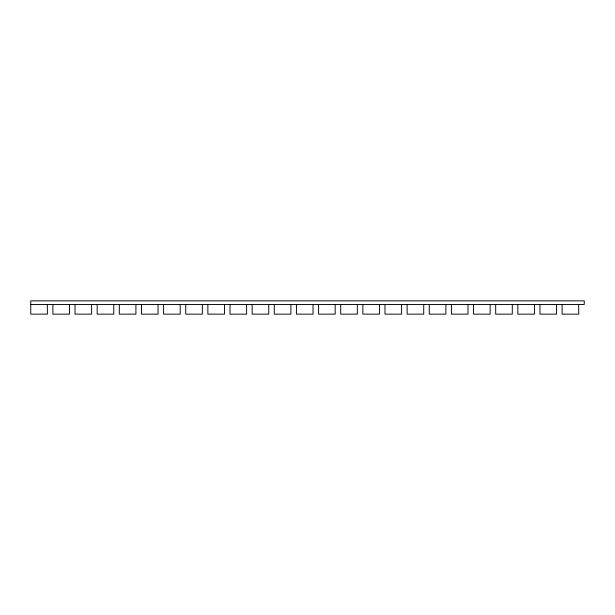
<?xml version="1.0" encoding="UTF-8"?>
<svg xmlns="http://www.w3.org/2000/svg" width="615" height="615" viewBox="0 0 615 615"><rect width="100%" height="100%" fill="white"/><g stroke="black" fill="none" stroke-linecap="round" stroke-linejoin="round"><path stroke-width="0.92" d="M30.75 304.456L584.25 304.456L584.25 300.858L30.75 300.858L30.75 314.142L47.355 314.142L47.355 304.456M578.715 304.456L578.715 314.142L562.11 314.142L562.11 304.456M556.575 304.456L556.575 314.142L539.97 314.142L539.97 304.456M534.435 304.456L534.435 314.142L517.83 314.142L517.83 304.456M512.295 304.456L512.295 314.142L495.69 314.142L495.69 304.456M490.155 304.456L490.155 314.142L473.55 314.142L473.55 304.456M468.015 304.456L468.015 314.142L451.41 314.142L451.41 304.456M445.875 304.456L445.875 314.142L429.27 314.142L429.27 304.456M423.735 304.456L423.735 314.142L407.13 314.142L407.13 304.456M401.595 304.456L401.595 314.142L384.99 314.142L384.99 304.456M379.455 304.456L379.455 314.142L362.85 314.142L362.85 304.456M357.315 304.456L357.315 314.142L340.71 314.142L340.71 304.456M335.175 304.456L335.175 314.142L318.57 314.142L318.57 304.456M313.035 304.456L313.035 314.142L296.43 314.142L296.43 304.456M290.895 304.456L290.895 314.142L274.29 314.142L274.29 304.456M268.755 304.456L268.755 314.142L252.15 314.142L252.15 304.456M246.615 304.456L246.615 314.142L230.01 314.142L230.01 304.456M224.475 304.456L224.475 314.142L207.87 314.142L207.87 304.456M202.335 304.456L202.335 314.142L185.73 314.142L185.73 304.456M180.195 304.456L180.195 314.142L163.59 314.142L163.59 304.456M158.055 304.456L158.055 314.142L141.45 314.142L141.45 304.456M135.915 304.456L135.915 314.142L119.31 314.142L119.31 304.456M113.775 304.456L113.775 314.142L97.17 314.142L97.17 304.456M91.635 304.456L91.635 314.142L75.03 314.142L75.03 304.456M69.495 304.456L69.495 314.142L52.89 314.142L52.89 304.456"/></g></svg>
